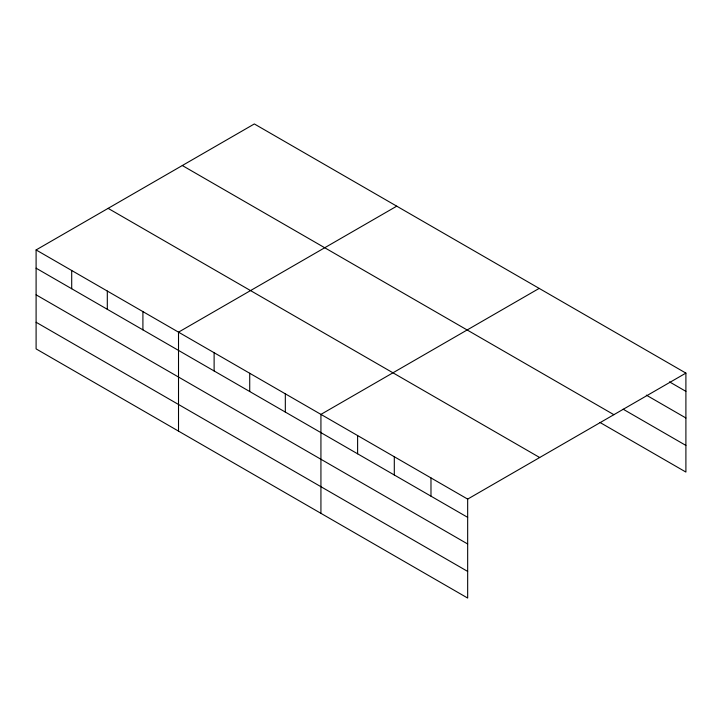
<?xml version="1.0" encoding="UTF-8"?>
<svg xmlns="http://www.w3.org/2000/svg" width="722" height="722" viewBox="0 0 722 722"><rect width="100%" height="100%" fill="white"/><g stroke="black" fill="none" stroke-linecap="round" stroke-linejoin="round"><path stroke-width="1.08" d="M36.1 249.938L467.666 499.101L467.666 598.051L36.1 348.897L36.1 249.938L254.334 123.949L685.9 373.103L685.9 472.062L599.982 422.46M396.748 206.167L178.514 332.165L178.514 431.115M539.172 288.394L320.929 414.392L320.929 513.342M467.666 499.101L685.9 373.103M669.493 381.875L685.9 391.351M646.325 395.133L685.9 417.984M623.149 409.203L685.9 445.429M182.314 165.528L613.88 414.69M108.119 208.36L539.686 457.522M36.1 268.187L467.666 517.349M36.1 294.82L467.666 543.982M36.1 322.256L467.666 571.418M430.98 477.928L430.98 496.167M394.302 456.746L394.302 474.995M357.616 435.565L357.616 453.813M285.325 393.833L285.325 412.082M249.722 373.274L249.722 391.523M214.118 352.724L214.118 370.964M142.911 311.606L142.911 329.855M107.307 291.056L107.307 309.296M71.704 270.497L71.704 288.746"/></g></svg>
